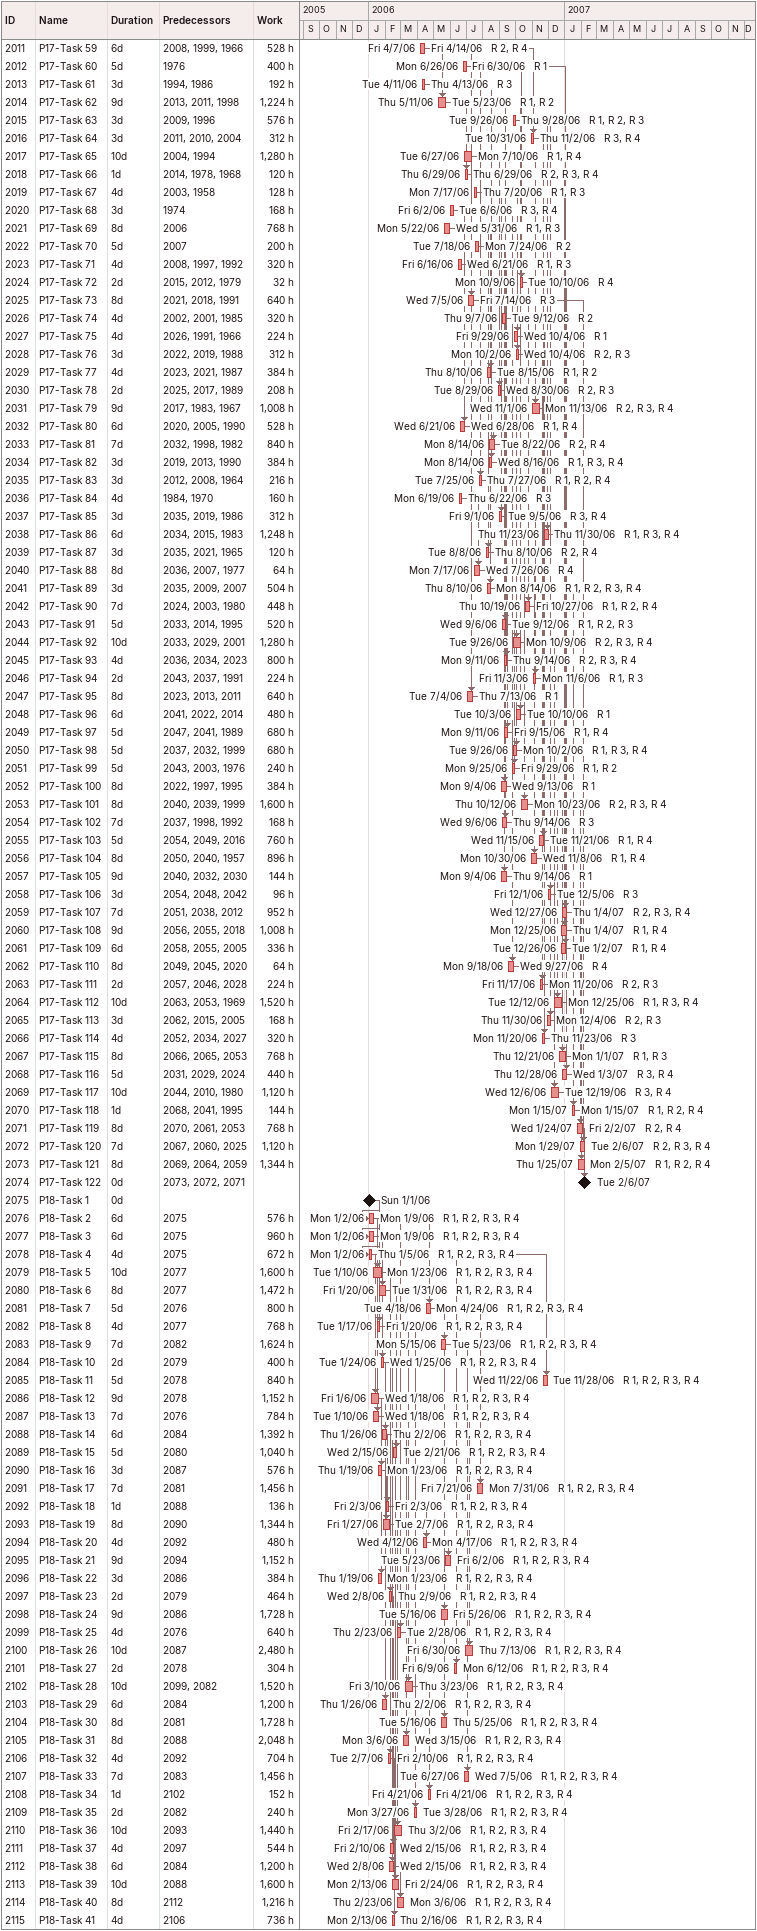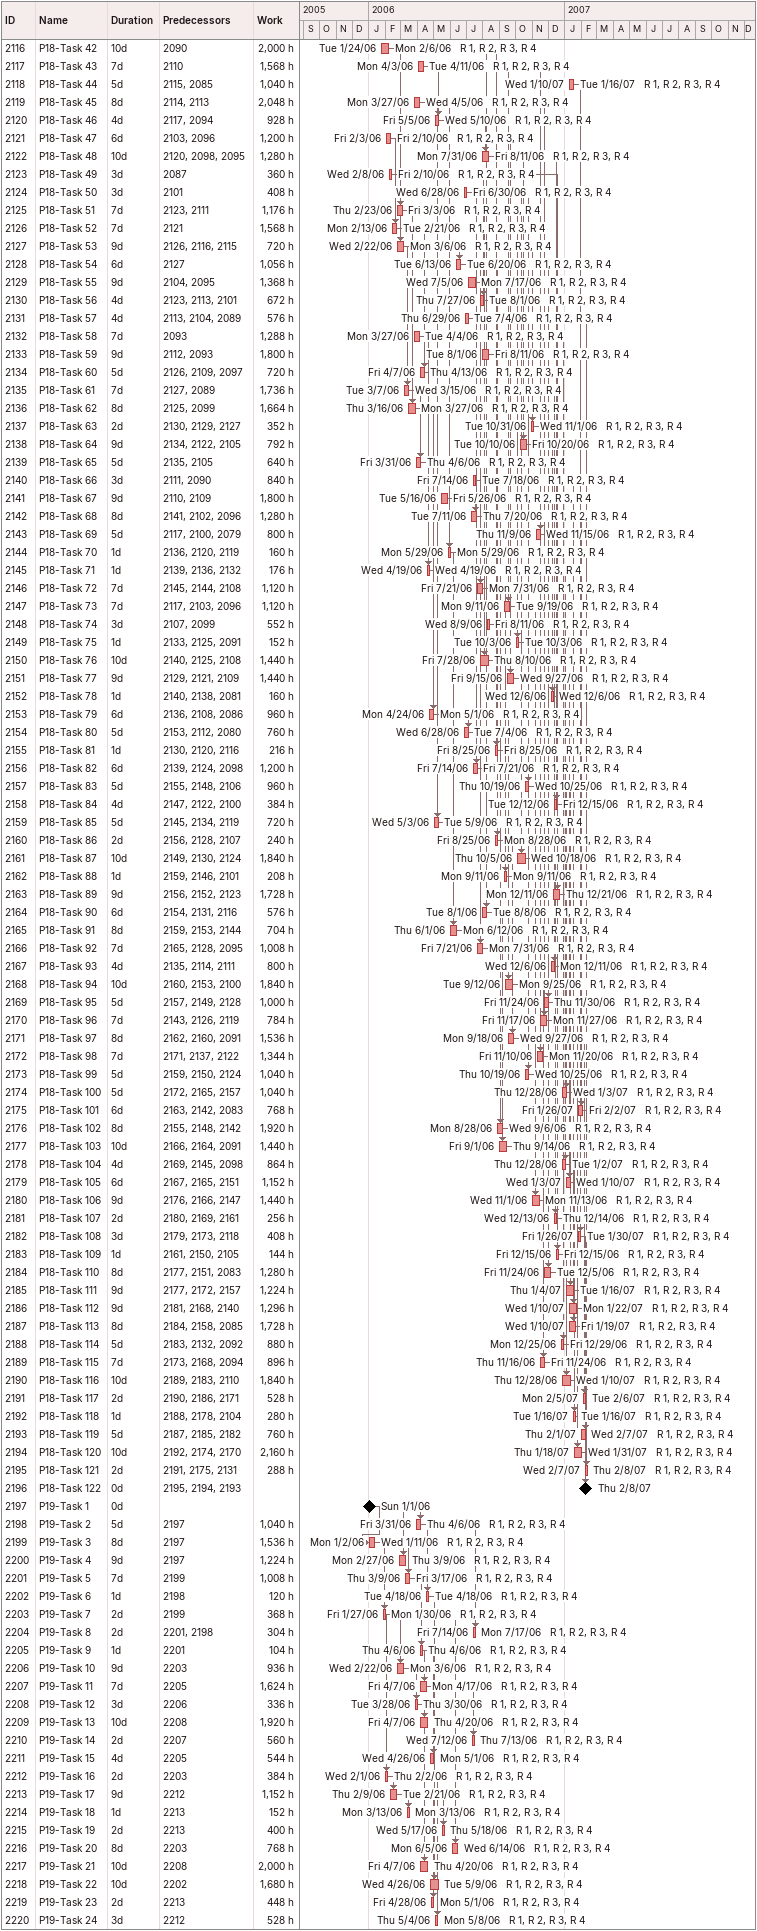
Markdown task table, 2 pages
| ID | Task | Duration | Start | Finish | Predecessors | Resources | Work (h) |
|---|---|---|---|---|---|---|---|
| 2011 | P17-Task 59 | 6d | 2006-04-07 | 2006-04-14 | 2008, 1999, 1966 | R 2, R 4 | 528 |
| 2012 | P17-Task 60 | 5d | 2006-06-26 | 2006-06-30 | 1976 | R 1 | 400 |
| 2013 | P17-Task 61 | 3d | 2006-04-11 | 2006-04-13 | 1994, 1986 | R 3 | 192 |
| 2014 | P17-Task 62 | 9d | 2006-05-11 | 2006-05-23 | 2013, 2011, 1998 | R 1, R 2 | 1224 |
| 2015 | P17-Task 63 | 3d | 2006-09-26 | 2006-09-28 | 2009, 1996 | R 1, R 2, R 3 | 576 |
| 2016 | P17-Task 64 | 3d | 2006-10-31 | 2006-11-02 | 2011, 2010, 2004 | R 3, R 4 | 312 |
| 2017 | P17-Task 65 | 10d | 2006-06-27 | 2006-07-10 | 2004, 1994 | R 1, R 4 | 1280 |
| 2018 | P17-Task 66 | 1d | 2006-06-29 | 2006-06-29 | 2014, 1978, 1968 | R 2, R 3, R 4 | 120 |
| 2019 | P17-Task 67 | 4d | 2006-07-17 | 2006-07-20 | 2003, 1958 | R 1, R 3 | 128 |
| 2020 | P17-Task 68 | 3d | 2006-06-02 | 2006-06-06 | 1974 | R 3, R 4 | 168 |
| 2021 | P17-Task 69 | 8d | 2006-05-22 | 2006-05-31 | 2006 | R 1, R 3 | 768 |
| 2022 | P17-Task 70 | 5d | 2006-07-18 | 2006-07-24 | 2007 | R 2 | 200 |
| 2023 | P17-Task 71 | 4d | 2006-06-16 | 2006-06-21 | 2008, 1997, 1992 | R 1, R 3 | 320 |
| 2024 | P17-Task 72 | 2d | 2006-10-09 | 2006-10-10 | 2015, 2012, 1979 | R 4 | 32 |
| 2025 | P17-Task 73 | 8d | 2006-07-05 | 2006-07-14 | 2021, 2018, 1991 | R 3 | 640 |
| 2026 | P17-Task 74 | 4d | 2006-09-07 | 2006-09-12 | 2002, 2001, 1985 | R 2 | 320 |
| 2027 | P17-Task 75 | 4d | 2006-09-29 | 2006-10-04 | 2026, 1991, 1966 | R 1 | 224 |
| 2028 | P17-Task 76 | 3d | 2006-10-02 | 2006-10-04 | 2022, 2019, 1988 | R 2, R 3 | 312 |
| 2029 | P17-Task 77 | 4d | 2006-08-10 | 2006-08-15 | 2023, 2021, 1987 | R 1, R 2 | 384 |
| 2030 | P17-Task 78 | 2d | 2006-08-29 | 2006-08-30 | 2025, 2017, 1989 | R 2, R 3 | 208 |
| 2031 | P17-Task 79 | 9d | 2006-11-01 | 2006-11-13 | 2017, 1983, 1967 | R 2, R 3, R 4 | 1008 |
| 2032 | P17-Task 80 | 6d | 2006-06-21 | 2006-06-28 | 2020, 2005, 1990 | R 1, R 4 | 528 |
| 2033 | P17-Task 81 | 7d | 2006-08-14 | 2006-08-22 | 2032, 1998, 1982 | R 2, R 4 | 840 |
| 2034 | P17-Task 82 | 3d | 2006-08-14 | 2006-08-16 | 2019, 2013, 1990 | R 1, R 3, R 4 | 384 |
| 2035 | P17-Task 83 | 3d | 2006-07-25 | 2006-07-27 | 2012, 2008, 1964 | R 1, R 2, R 4 | 216 |
| 2036 | P17-Task 84 | 4d | 2006-06-19 | 2006-06-22 | 1984, 1970 | R 3 | 160 |
| 2037 | P17-Task 85 | 3d | 2006-09-01 | 2006-09-05 | 2035, 2019, 1986 | R 3, R 4 | 312 |
| 2038 | P17-Task 86 | 6d | 2006-11-23 | 2006-11-30 | 2034, 2015, 1983 | R 1, R 3, R 4 | 1248 |
| 2039 | P17-Task 87 | 3d | 2006-08-08 | 2006-08-10 | 2035, 2021, 1965 | R 2, R 4 | 120 |
| 2040 | P17-Task 88 | 8d | 2006-07-17 | 2006-07-26 | 2036, 2007, 1977 | R 4 | 64 |
| 2041 | P17-Task 89 | 3d | 2006-08-10 | 2006-08-14 | 2035, 2009, 2007 | R 1, R 2, R 3, R 4 | 504 |
| 2042 | P17-Task 90 | 7d | 2006-10-19 | 2006-10-27 | 2024, 2003, 1980 | R 1, R 2, R 4 | 448 |
| 2043 | P17-Task 91 | 5d | 2006-09-06 | 2006-09-12 | 2033, 2014, 1995 | R 1, R 2, R 3 | 520 |
| 2044 | P17-Task 92 | 10d | 2006-09-26 | 2006-10-09 | 2033, 2029, 2001 | R 2, R 3, R 4 | 1280 |
| 2045 | P17-Task 93 | 4d | 2006-09-11 | 2006-09-14 | 2036, 2034, 2023 | R 2, R 3, R 4 | 800 |
| 2046 | P17-Task 94 | 2d | 2006-11-03 | 2006-11-06 | 2043, 2037, 1991 | R 1, R 3 | 224 |
| 2047 | P17-Task 95 | 8d | 2006-07-04 | 2006-07-13 | 2023, 2013, 2011 | R 1 | 640 |
| 2048 | P17-Task 96 | 6d | 2006-10-03 | 2006-10-10 | 2041, 2022, 2014 | R 1 | 480 |
| 2049 | P17-Task 97 | 5d | 2006-09-11 | 2006-09-15 | 2047, 2041, 1989 | R 1, R 4 | 680 |
| 2050 | P17-Task 98 | 5d | 2006-09-26 | 2006-10-02 | 2037, 2032, 1999 | R 1, R 3, R 4 | 680 |
| 2051 | P17-Task 99 | 5d | 2006-09-25 | 2006-09-29 | 2043, 2003, 1976 | R 1, R 2 | 240 |
| 2052 | P17-Task 100 | 8d | 2006-09-04 | 2006-09-13 | 2022, 1997, 1995 | R 1 | 384 |
| 2053 | P17-Task 101 | 8d | 2006-10-12 | 2006-10-23 | 2040, 2039, 1999 | R 2, R 3, R 4 | 1600 |
| 2054 | P17-Task 102 | 7d | 2006-09-06 | 2006-09-14 | 2037, 1998, 1992 | R 3 | 168 |
| 2055 | P17-Task 103 | 5d | 2006-11-15 | 2006-11-21 | 2054, 2049, 2016 | R 1, R 4 | 760 |
| 2056 | P17-Task 104 | 8d | 2006-10-30 | 2006-11-08 | 2050, 2040, 1957 | R 1, R 4 | 896 |
| 2057 | P17-Task 105 | 9d | 2006-09-04 | 2006-09-14 | 2040, 2032, 2030 | R 1 | 144 |
| 2058 | P17-Task 106 | 3d | 2006-12-01 | 2006-12-05 | 2054, 2048, 2042 | R 3 | 96 |
| 2059 | P17-Task 107 | 7d | 2006-12-27 | 2007-01-04 | 2051, 2038, 2012 | R 2, R 3, R 4 | 952 |
| 2060 | P17-Task 108 | 9d | 2006-12-25 | 2007-01-04 | 2056, 2055, 2018 | R 1, R 4 | 1008 |
| 2061 | P17-Task 109 | 6d | 2006-12-26 | 2007-01-02 | 2058, 2055, 2005 | R 1, R 4 | 336 |
| 2062 | P17-Task 110 | 8d | 2006-09-18 | 2006-09-27 | 2049, 2045, 2020 | R 4 | 64 |
| 2063 | P17-Task 111 | 2d | 2006-11-17 | 2006-11-20 | 2057, 2046, 2028 | R 2, R 3 | 224 |
| 2064 | P17-Task 112 | 10d | 2006-12-12 | 2006-12-25 | 2063, 2053, 1969 | R 1, R 3, R 4 | 1520 |
| 2065 | P17-Task 113 | 3d | 2006-11-30 | 2006-12-04 | 2062, 2015, 2005 | R 2, R 3 | 168 |
| 2066 | P17-Task 114 | 4d | 2006-11-20 | 2006-11-23 | 2052, 2034, 2027 | R 3 | 320 |
| 2067 | P17-Task 115 | 8d | 2006-12-21 | 2007-01-01 | 2066, 2065, 2053 | R 1, R 3 | 768 |
| 2068 | P17-Task 116 | 5d | 2006-12-28 | 2007-01-03 | 2031, 2029, 2024 | R 3, R 4 | 440 |
| 2069 | P17-Task 117 | 10d | 2006-12-06 | 2006-12-19 | 2044, 2010, 1980 | R 3, R 4 | 1120 |
| 2070 | P17-Task 118 | 1d | 2007-01-15 | 2007-01-15 | 2068, 2041, 1995 | R 1, R 2, R 4 | 144 |
| 2071 | P17-Task 119 | 8d | 2007-01-24 | 2007-02-02 | 2070, 2061, 2053 | R 2, R 4 | 768 |
| 2072 | P17-Task 120 | 7d | 2007-01-29 | 2007-02-06 | 2067, 2060, 2025 | R 2, R 3, R 4 | 1120 |
| 2073 | P17-Task 121 | 8d | 2007-01-25 | 2007-02-05 | 2069, 2064, 2059 | R 1, R 2, R 4 | 1344 |
| 2074 | P17-Task 122 | 0d | 2007-02-06 | 2007-02-06 | 2073, 2072, 2071 |  |  |
| 2075 | P18-Task 1 | 0d | 2006-01-01 | 2006-01-01 |  |  |  |
| 2076 | P18-Task 2 | 6d | 2006-01-02 | 2006-01-09 | 2075 | R 1, R 2, R 3, R 4 | 576 |
| 2077 | P18-Task 3 | 6d | 2006-01-02 | 2006-01-09 | 2075 | R 1, R 2, R 3, R 4 | 960 |
| 2078 | P18-Task 4 | 4d | 2006-01-02 | 2006-01-05 | 2075 | R 1, R 2, R 3, R 4 | 672 |
| 2079 | P18-Task 5 | 10d | 2006-01-10 | 2006-01-23 | 2077 | R 1, R 2, R 3, R 4 | 1600 |
| 2080 | P18-Task 6 | 8d | 2006-01-20 | 2006-01-31 | 2077 | R 1, R 2, R 3, R 4 | 1472 |
| 2081 | P18-Task 7 | 5d | 2006-04-18 | 2006-04-24 | 2076 | R 1, R 2, R 3, R 4 | 800 |
| 2082 | P18-Task 8 | 4d | 2006-01-17 | 2006-01-20 | 2077 | R 1, R 2, R 3, R 4 | 768 |
| 2083 | P18-Task 9 | 7d | 2006-05-15 | 2006-05-23 | 2082 | R 1, R 2, R 3, R 4 | 1624 |
| 2084 | P18-Task 10 | 2d | 2006-01-24 | 2006-01-25 | 2079 | R 1, R 2, R 3, R 4 | 400 |
| 2085 | P18-Task 11 | 5d | 2006-11-22 | 2006-11-28 | 2078 | R 1, R 2, R 3, R 4 | 840 |
| 2086 | P18-Task 12 | 9d | 2006-01-06 | 2006-01-18 | 2078 | R 1, R 2, R 3, R 4 | 1152 |
| 2087 | P18-Task 13 | 7d | 2006-01-10 | 2006-01-18 | 2076 | R 1, R 2, R 3, R 4 | 784 |
| 2088 | P18-Task 14 | 6d | 2006-01-26 | 2006-02-02 | 2084 | R 1, R 2, R 3, R 4 | 1392 |
| 2089 | P18-Task 15 | 5d | 2006-02-15 | 2006-02-21 | 2080 | R 1, R 2, R 3, R 4 | 1040 |
| 2090 | P18-Task 16 | 3d | 2006-01-19 | 2006-01-23 | 2087 | R 1, R 2, R 3, R 4 | 576 |
| 2091 | P18-Task 17 | 7d | 2006-07-21 | 2006-07-31 | 2081 | R 1, R 2, R 3, R 4 | 1456 |
| 2092 | P18-Task 18 | 1d | 2006-02-03 | 2006-02-03 | 2088 | R 1, R 2, R 3, R 4 | 136 |
| 2093 | P18-Task 19 | 8d | 2006-01-27 | 2006-02-07 | 2090 | R 1, R 2, R 3, R 4 | 1344 |
| 2094 | P18-Task 20 | 4d | 2006-04-12 | 2006-04-17 | 2092 | R 1, R 2, R 3, R 4 | 480 |
| 2095 | P18-Task 21 | 9d | 2006-05-23 | 2006-06-02 | 2094 | R 1, R 2, R 3, R 4 | 1152 |
| 2096 | P18-Task 22 | 3d | 2006-01-19 | 2006-01-23 | 2086 | R 1, R 2, R 3, R 4 | 384 |
| 2097 | P18-Task 23 | 2d | 2006-02-08 | 2006-02-09 | 2079 | R 1, R 2, R 3, R 4 | 464 |
| 2098 | P18-Task 24 | 9d | 2006-05-16 | 2006-05-26 | 2086 | R 1, R 2, R 3, R 4 | 1728 |
| 2099 | P18-Task 25 | 4d | 2006-02-23 | 2006-02-28 | 2076 | R 1, R 2, R 3, R 4 | 640 |
| 2100 | P18-Task 26 | 10d | 2006-06-30 | 2006-07-13 | 2087 | R 1, R 2, R 3, R 4 | 2480 |
| 2101 | P18-Task 27 | 2d | 2006-06-09 | 2006-06-12 | 2078 | R 1, R 2, R 3, R 4 | 304 |
| 2102 | P18-Task 28 | 10d | 2006-03-10 | 2006-03-23 | 2099, 2082 | R 1, R 2, R 3, R 4 | 1520 |
| 2103 | P18-Task 29 | 6d | 2006-01-26 | 2006-02-02 | 2084 | R 1, R 2, R 3, R 4 | 1200 |
| 2104 | P18-Task 30 | 8d | 2006-05-16 | 2006-05-25 | 2081 | R 1, R 2, R 3, R 4 | 1728 |
| 2105 | P18-Task 31 | 8d | 2006-03-06 | 2006-03-15 | 2088 | R 1, R 2, R 3, R 4 | 2048 |
| 2106 | P18-Task 32 | 4d | 2006-02-07 | 2006-02-10 | 2092 | R 1, R 2, R 3, R 4 | 704 |
| 2107 | P18-Task 33 | 7d | 2006-06-27 | 2006-07-05 | 2083 | R 1, R 2, R 3, R 4 | 1456 |
| 2108 | P18-Task 34 | 1d | 2006-04-21 | 2006-04-21 | 2102 | R 1, R 2, R 3, R 4 | 152 |
| 2109 | P18-Task 35 | 2d | 2006-03-27 | 2006-03-28 | 2082 | R 1, R 2, R 3, R 4 | 240 |
| 2110 | P18-Task 36 | 10d | 2006-02-17 | 2006-03-02 | 2093 | R 1, R 2, R 3, R 4 | 1440 |
| 2111 | P18-Task 37 | 4d | 2006-02-10 | 2006-02-15 | 2097 | R 1, R 2, R 3, R 4 | 544 |
| 2112 | P18-Task 38 | 6d | 2006-02-08 | 2006-02-15 | 2084 | R 1, R 2, R 3, R 4 | 1200 |
| 2113 | P18-Task 39 | 10d | 2006-02-13 | 2006-02-24 | 2088 | R 1, R 2, R 3, R 4 | 1600 |
| 2114 | P18-Task 40 | 8d | 2006-02-23 | 2006-03-06 | 2112 | R 1, R 2, R 3, R 4 | 1216 |
| 2115 | P18-Task 41 | 4d | 2006-02-13 | 2006-02-16 | 2106 | R 1, R 2, R 3, R 4 | 736 |
| 2116 | P18-Task 42 | 10d | 2006-01-24 | 2006-02-06 | 2090 | R 1, R 2, R 3, R 4 | 2000 |
| 2117 | P18-Task 43 | 7d | 2006-04-03 | 2006-04-11 | 2110 | R 1, R 2, R 3, R 4 | 1568 |
| 2118 | P18-Task 44 | 5d | 2007-01-10 | 2007-01-16 | 2115, 2085 | R 1, R 2, R 3, R 4 | 1040 |
| 2119 | P18-Task 45 | 8d | 2006-03-27 | 2006-04-05 | 2114, 2113 | R 1, R 2, R 3, R 4 | 2048 |
| 2120 | P18-Task 46 | 4d | 2006-05-05 | 2006-05-10 | 2117, 2094 | R 1, R 2, R 3, R 4 | 928 |
| 2121 | P18-Task 47 | 6d | 2006-02-03 | 2006-02-10 | 2103, 2096 | R 1, R 2, R 3, R 4 | 1200 |
| 2122 | P18-Task 48 | 10d | 2006-07-31 | 2006-08-11 | 2120, 2098, 2095 | R 1, R 2, R 3, R 4 | 1280 |
| 2123 | P18-Task 49 | 3d | 2006-02-08 | 2006-02-10 | 2087 | R 1, R 2, R 3, R 4 | 360 |
| 2124 | P18-Task 50 | 3d | 2006-06-28 | 2006-06-30 | 2101 | R 1, R 2, R 3, R 4 | 408 |
| 2125 | P18-Task 51 | 7d | 2006-02-23 | 2006-03-03 | 2123, 2111 | R 1, R 2, R 3, R 4 | 1176 |
| 2126 | P18-Task 52 | 7d | 2006-02-13 | 2006-02-21 | 2121 | R 1, R 2, R 3, R 4 | 1568 |
| 2127 | P18-Task 53 | 9d | 2006-02-22 | 2006-03-06 | 2126, 2116, 2115 | R 1, R 2, R 3, R 4 | 720 |
| 2128 | P18-Task 54 | 6d | 2006-06-13 | 2006-06-20 | 2127 | R 1, R 2, R 3, R 4 | 1056 |
| 2129 | P18-Task 55 | 9d | 2006-07-05 | 2006-07-17 | 2104, 2095 | R 1, R 2, R 3, R 4 | 1368 |
| 2130 | P18-Task 56 | 4d | 2006-07-27 | 2006-08-01 | 2123, 2113, 2101 | R 1, R 2, R 3, R 4 | 672 |
| 2131 | P18-Task 57 | 4d | 2006-06-29 | 2006-07-04 | 2113, 2104, 2089 | R 1, R 2, R 3, R 4 | 576 |
| 2132 | P18-Task 58 | 7d | 2006-03-27 | 2006-04-04 | 2093 | R 1, R 2, R 3, R 4 | 1288 |
| 2133 | P18-Task 59 | 9d | 2006-08-01 | 2006-08-11 | 2112, 2093 | R 1, R 2, R 3, R 4 | 1800 |
| 2134 | P18-Task 60 | 5d | 2006-04-07 | 2006-04-13 | 2126, 2109, 2097 | R 1, R 2, R 3, R 4 | 720 |
| 2135 | P18-Task 61 | 7d | 2006-03-07 | 2006-03-15 | 2127, 2089 | R 1, R 2, R 3, R 4 | 1736 |
| 2136 | P18-Task 62 | 8d | 2006-03-16 | 2006-03-27 | 2125, 2099 | R 1, R 2, R 3, R 4 | 1664 |
| 2137 | P18-Task 63 | 2d | 2006-10-31 | 2006-11-01 | 2130, 2129, 2127 | R 1, R 2, R 3, R 4 | 352 |
| 2138 | P18-Task 64 | 9d | 2006-10-10 | 2006-10-20 | 2134, 2122, 2105 | R 1, R 2, R 3, R 4 | 792 |
| 2139 | P18-Task 65 | 5d | 2006-03-31 | 2006-04-06 | 2135, 2105 | R 1, R 2, R 3, R 4 | 640 |
| 2140 | P18-Task 66 | 3d | 2006-07-14 | 2006-07-18 | 2111, 2090 | R 1, R 2, R 3, R 4 | 840 |
| 2141 | P18-Task 67 | 9d | 2006-05-16 | 2006-05-26 | 2110, 2109 | R 1, R 2, R 3, R 4 | 1800 |
| 2142 | P18-Task 68 | 8d | 2006-07-11 | 2006-07-20 | 2141, 2102, 2096 | R 1, R 2, R 3, R 4 | 1280 |
| 2143 | P18-Task 69 | 5d | 2006-11-09 | 2006-11-15 | 2117, 2100, 2079 | R 1, R 2, R 3, R 4 | 800 |
| 2144 | P18-Task 70 | 1d | 2006-05-29 | 2006-05-29 | 2136, 2120, 2119 | R 1, R 2, R 3, R 4 | 160 |
| 2145 | P18-Task 71 | 1d | 2006-04-19 | 2006-04-19 | 2139, 2136, 2132 | R 1, R 2, R 3, R 4 | 176 |
| 2146 | P18-Task 72 | 7d | 2006-07-21 | 2006-07-31 | 2145, 2144, 2108 | R 1, R 2, R 3, R 4 | 1120 |
| 2147 | P18-Task 73 | 7d | 2006-09-11 | 2006-09-19 | 2117, 2103, 2096 | R 1, R 2, R 3, R 4 | 1120 |
| 2148 | P18-Task 74 | 3d | 2006-08-09 | 2006-08-11 | 2107, 2099 | R 1, R 2, R 3, R 4 | 552 |
| 2149 | P18-Task 75 | 1d | 2006-10-03 | 2006-10-03 | 2133, 2125, 2091 | R 1, R 2, R 3, R 4 | 152 |
| 2150 | P18-Task 76 | 10d | 2006-07-28 | 2006-08-10 | 2140, 2125, 2108 | R 1, R 2, R 3, R 4 | 1440 |
| 2151 | P18-Task 77 | 9d | 2006-09-15 | 2006-09-27 | 2129, 2121, 2109 | R 1, R 2, R 3, R 4 | 1440 |
| 2152 | P18-Task 78 | 1d | 2006-12-06 | 2006-12-06 | 2140, 2138, 2081 | R 1, R 2, R 3, R 4 | 160 |
| 2153 | P18-Task 79 | 6d | 2006-04-24 | 2006-05-01 | 2136, 2108, 2086 | R 1, R 2, R 3, R 4 | 960 |
| 2154 | P18-Task 80 | 5d | 2006-06-28 | 2006-07-04 | 2153, 2112, 2080 | R 1, R 2, R 3, R 4 | 760 |
| 2155 | P18-Task 81 | 1d | 2006-08-25 | 2006-08-25 | 2130, 2120, 2116 | R 1, R 2, R 3, R 4 | 216 |
| 2156 | P18-Task 82 | 6d | 2006-07-14 | 2006-07-21 | 2139, 2124, 2098 | R 1, R 2, R 3, R 4 | 1200 |
| 2157 | P18-Task 83 | 5d | 2006-10-19 | 2006-10-25 | 2155, 2148, 2106 | R 1, R 2, R 3, R 4 | 960 |
| 2158 | P18-Task 84 | 4d | 2006-12-12 | 2006-12-15 | 2147, 2122, 2100 | R 1, R 2, R 3, R 4 | 384 |
| 2159 | P18-Task 85 | 5d | 2006-05-03 | 2006-05-09 | 2145, 2134, 2119 | R 1, R 2, R 3, R 4 | 720 |
| 2160 | P18-Task 86 | 2d | 2006-08-25 | 2006-08-28 | 2156, 2128, 2107 | R 1, R 2, R 3, R 4 | 240 |
| 2161 | P18-Task 87 | 10d | 2006-10-05 | 2006-10-18 | 2149, 2130, 2124 | R 1, R 2, R 3, R 4 | 1840 |
| 2162 | P18-Task 88 | 1d | 2006-09-11 | 2006-09-11 | 2159, 2146, 2101 | R 1, R 2, R 3, R 4 | 208 |
| 2163 | P18-Task 89 | 9d | 2006-12-11 | 2006-12-21 | 2156, 2152, 2123 | R 1, R 2, R 3, R 4 | 1728 |
| 2164 | P18-Task 90 | 6d | 2006-08-01 | 2006-08-08 | 2154, 2131, 2116 | R 1, R 2, R 3, R 4 | 576 |
| 2165 | P18-Task 91 | 8d | 2006-06-01 | 2006-06-12 | 2159, 2153, 2144 | R 1, R 2, R 3, R 4 | 704 |
| 2166 | P18-Task 92 | 7d | 2006-07-21 | 2006-07-31 | 2165, 2128, 2095 | R 1, R 2, R 3, R 4 | 1008 |
| 2167 | P18-Task 93 | 4d | 2006-12-06 | 2006-12-11 | 2135, 2114, 2111 | R 1, R 2, R 3, R 4 | 800 |
| 2168 | P18-Task 94 | 10d | 2006-09-12 | 2006-09-25 | 2160, 2153, 2100 | R 1, R 2, R 3, R 4 | 1840 |
| 2169 | P18-Task 95 | 5d | 2006-11-24 | 2006-11-30 | 2157, 2149, 2128 | R 1, R 2, R 3, R 4 | 1000 |
| 2170 | P18-Task 96 | 7d | 2006-11-17 | 2006-11-27 | 2143, 2126, 2119 | R 1, R 2, R 3, R 4 | 784 |
| 2171 | P18-Task 97 | 8d | 2006-09-18 | 2006-09-27 | 2162, 2160, 2091 | R 1, R 2, R 3, R 4 | 1536 |
| 2172 | P18-Task 98 | 7d | 2006-11-10 | 2006-11-20 | 2171, 2137, 2122 | R 1, R 2, R 3, R 4 | 1344 |
| 2173 | P18-Task 99 | 5d | 2006-10-19 | 2006-10-25 | 2159, 2150, 2124 | R 1, R 2, R 3, R 4 | 1040 |
| 2174 | P18-Task 100 | 5d | 2006-12-28 | 2007-01-03 | 2172, 2165, 2157 | R 1, R 2, R 3, R 4 | 1040 |
| 2175 | P18-Task 101 | 6d | 2007-01-26 | 2007-02-02 | 2163, 2142, 2083 | R 1, R 2, R 3, R 4 | 768 |
| 2176 | P18-Task 102 | 8d | 2006-08-28 | 2006-09-06 | 2155, 2148, 2142 | R 1, R 2, R 3, R 4 | 1920 |
| 2177 | P18-Task 103 | 10d | 2006-09-01 | 2006-09-14 | 2166, 2164, 2091 | R 1, R 2, R 3, R 4 | 1440 |
| 2178 | P18-Task 104 | 4d | 2006-12-28 | 2007-01-02 | 2169, 2145, 2098 | R 1, R 2, R 3, R 4 | 864 |
| 2179 | P18-Task 105 | 6d | 2007-01-03 | 2007-01-10 | 2167, 2165, 2151 | R 1, R 2, R 3, R 4 | 1152 |
| 2180 | P18-Task 106 | 9d | 2006-11-01 | 2006-11-13 | 2176, 2166, 2147 | R 1, R 2, R 3, R 4 | 1440 |
| 2181 | P18-Task 107 | 2d | 2006-12-13 | 2006-12-14 | 2180, 2169, 2161 | R 1, R 2, R 3, R 4 | 256 |
| 2182 | P18-Task 108 | 3d | 2007-01-26 | 2007-01-30 | 2179, 2173, 2118 | R 1, R 2, R 3, R 4 | 408 |
| 2183 | P18-Task 109 | 1d | 2006-12-15 | 2006-12-15 | 2161, 2150, 2105 | R 1, R 2, R 3, R 4 | 144 |
| 2184 | P18-Task 110 | 8d | 2006-11-24 | 2006-12-05 | 2177, 2151, 2083 | R 1, R 2, R 3, R 4 | 1280 |
| 2185 | P18-Task 111 | 9d | 2007-01-04 | 2007-01-16 | 2177, 2172, 2157 | R 1, R 2, R 3, R 4 | 1224 |
| 2186 | P18-Task 112 | 9d | 2007-01-10 | 2007-01-22 | 2181, 2168, 2140 | R 1, R 2, R 3, R 4 | 1296 |
| 2187 | P18-Task 113 | 8d | 2007-01-10 | 2007-01-19 | 2184, 2158, 2085 | R 1, R 2, R 3, R 4 | 1728 |
| 2188 | P18-Task 114 | 5d | 2006-12-25 | 2006-12-29 | 2183, 2132, 2092 | R 1, R 2, R 3, R 4 | 880 |
| 2189 | P18-Task 115 | 7d | 2006-11-16 | 2006-11-24 | 2173, 2168, 2094 | R 1, R 2, R 3, R 4 | 896 |
| 2190 | P18-Task 116 | 10d | 2006-12-28 | 2007-01-10 | 2189, 2183, 2110 | R 1, R 2, R 3, R 4 | 1840 |
| 2191 | P18-Task 117 | 2d | 2007-02-05 | 2007-02-06 | 2190, 2186, 2171 | R 1, R 2, R 3, R 4 | 528 |
| 2192 | P18-Task 118 | 1d | 2007-01-16 | 2007-01-16 | 2188, 2178, 2104 | R 1, R 2, R 3, R 4 | 280 |
| 2193 | P18-Task 119 | 5d | 2007-02-01 | 2007-02-07 | 2187, 2185, 2182 | R 1, R 2, R 3, R 4 | 760 |
| 2194 | P18-Task 120 | 10d | 2007-01-18 | 2007-01-31 | 2192, 2174, 2170 | R 1, R 2, R 3, R 4 | 2160 |
| 2195 | P18-Task 121 | 2d | 2007-02-07 | 2007-02-08 | 2191, 2175, 2131 | R 1, R 2, R 3, R 4 | 288 |
| 2196 | P18-Task 122 | 0d | 2007-02-08 | 2007-02-08 | 2195, 2194, 2193 |  |  |
| 2197 | P19-Task 1 | 0d | 2006-01-01 | 2006-01-01 |  |  |  |
| 2198 | P19-Task 2 | 5d | 2006-03-31 | 2006-04-06 | 2197 | R 1, R 2, R 3, R 4 | 1040 |
| 2199 | P19-Task 3 | 8d | 2006-01-02 | 2006-01-11 | 2197 | R 1, R 2, R 3, R 4 | 1536 |
| 2200 | P19-Task 4 | 9d | 2006-02-27 | 2006-03-09 | 2197 | R 1, R 2, R 3, R 4 | 1224 |
| 2201 | P19-Task 5 | 7d | 2006-03-09 | 2006-03-17 | 2199 | R 1, R 2, R 3, R 4 | 1008 |
| 2202 | P19-Task 6 | 1d | 2006-04-18 | 2006-04-18 | 2198 | R 1, R 2, R 3, R 4 | 120 |
| 2203 | P19-Task 7 | 2d | 2006-01-27 | 2006-01-30 | 2199 | R 1, R 2, R 3, R 4 | 368 |
| 2204 | P19-Task 8 | 2d | 2006-07-14 | 2006-07-17 | 2201, 2198 | R 1, R 2, R 3, R 4 | 304 |
| 2205 | P19-Task 9 | 1d | 2006-04-06 | 2006-04-06 | 2201 | R 1, R 2, R 3, R 4 | 104 |
| 2206 | P19-Task 10 | 9d | 2006-02-22 | 2006-03-06 | 2203 | R 1, R 2, R 3, R 4 | 936 |
| 2207 | P19-Task 11 | 7d | 2006-04-07 | 2006-04-17 | 2205 | R 1, R 2, R 3, R 4 | 1624 |
| 2208 | P19-Task 12 | 3d | 2006-03-28 | 2006-03-30 | 2206 | R 1, R 2, R 3, R 4 | 336 |
| 2209 | P19-Task 13 | 10d | 2006-04-07 | 2006-04-20 | 2208 | R 1, R 2, R 3, R 4 | 1920 |
| 2210 | P19-Task 14 | 2d | 2006-07-12 | 2006-07-13 | 2207 | R 1, R 2, R 3, R 4 | 560 |
| 2211 | P19-Task 15 | 4d | 2006-04-26 | 2006-05-01 | 2205 | R 1, R 2, R 3, R 4 | 544 |
| 2212 | P19-Task 16 | 2d | 2006-02-01 | 2006-02-02 | 2203 | R 1, R 2, R 3, R 4 | 384 |
| 2213 | P19-Task 17 | 9d | 2006-02-09 | 2006-02-21 | 2212 | R 1, R 2, R 3, R 4 | 1152 |
| 2214 | P19-Task 18 | 1d | 2006-03-13 | 2006-03-13 | 2213 | R 1, R 2, R 3, R 4 | 152 |
| 2215 | P19-Task 19 | 2d | 2006-05-17 | 2006-05-18 | 2213 | R 1, R 2, R 3, R 4 | 400 |
| 2216 | P19-Task 20 | 8d | 2006-06-05 | 2006-06-14 | 2203 | R 1, R 2, R 3, R 4 | 768 |
| 2217 | P19-Task 21 | 10d | 2006-04-07 | 2006-04-20 | 2208 | R 1, R 2, R 3, R 4 | 2000 |
| 2218 | P19-Task 22 | 10d | 2006-04-26 | 2006-05-09 | 2202 | R 1, R 2, R 3, R 4 | 1680 |
| 2219 | P19-Task 23 | 2d | 2006-04-28 | 2006-05-01 | 2213 | R 1, R 2, R 3, R 4 | 448 |
| 2220 | P19-Task 24 | 3d | 2006-05-04 | 2006-05-08 | 2212 | R 1, R 2, R 3, R 4 | 528 |
